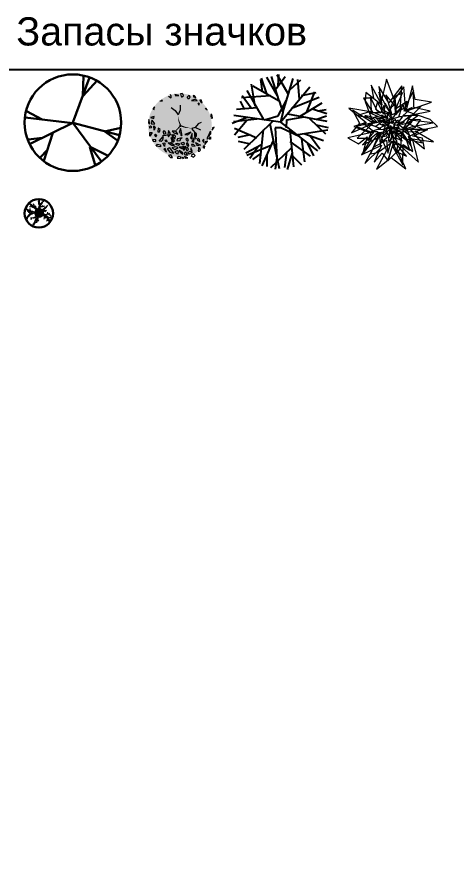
# Model space of a CAD drawing. Header units: metres. Extents: x -2072 to 1581266, y 0 to 323429.
# Drawn here: x 1381.5 to 1420.4, y 2020.1 to 2094.6 of the extents above; entities that cross this region are included whole.
import ezdxf

# ---------------------------------------------------------------- set-up
doc = ezdxf.new("R2010")
doc.units = ezdxf.units.M
doc.layers.add('АЖФ Лиственные деревья', color=7, linetype='Continuous')
doc.layers.add('АЖФ Хвойные деревья', color=7, linetype='Continuous')
for name, color, linetype, lineweight in [('АЖФ Лиственные кустарники', 7, 'Continuous', 9), ('АЖФ Хвойные кустарники', 7, 'Continuous', 9), ('ДЕНДРОПАРК', 250, 'Continuous', 30), ('Ком', 7, 'Continuous', 50)]:
    doc.layers.add(name, color=color, linetype=linetype, lineweight=lineweight)
doc.styles.add('ATTR', font='romans.shx', dxfattribs={"width": 0.8, "height": 0.470416})
doc.styles.get("Standard").update_dxf_attribs({"font": 'arial.ttf'})

# ---------------------------------------------------------------- blocks, each defined once
blk = doc.blocks.new('длист')
at = {"layer": 'Ком', "true_color": 0x0d0d0d}
h = blk.add_hatch(color=28, dxfattribs=at)
edge = h.paths.add_edge_path()
edge.add_arc((0.06, 0), 0.559, 0, 360)
at = {"layer": 'ДЕНДРОПАРК', "color": 7, "linetype": 'Continuous', "lineweight": 20}
for p, q in [((-1.59, 1.69), (-1.46, 1.68)), ((-1.54, 1.54), (-1.59, 1.69)), ((-1.54, 1.54), (-1.43, 1.4)), ((-1.48, 1.47), (-1.54, 1.54)), ((-1.46, 1.68), (-1.29, 1.53)), ((-1.29, 1.53), (-0.81, 1.04)), ((-1.01, 1.74), (-0.95, 1.6)), ((-0.95, 1.6), (-0.9, 1.42)), ((0.01, 1.87), (0, 2.11)), ((0.04, 1.68), (0.01, 1.87)), ((0.04, 1.68), (0.14, 1.49)), ((0.14, 1.49), (0.04, 1.68)), ((0.09, 2.15), (0.08, 1.95)), ((0.08, 1.95), (0.1, 1.82)), ((0.16, 1.69), (0.1, 1.82)), ((0.1, 1.82), (0.16, 1.69)), ((0.27, 1.55), (0.16, 1.69)), ((0.16, 1.69), (0.27, 1.55)), ((0.27, 1.55), (0.38, 1.69)), ((0.43, 1.59), (0.32, 1.41)), ((0.61, 1.92), (0.38, 1.69)), ((0.6, 1.82), (0.43, 1.59)), ((0.6, 1.82), (0.69, 1.94)), ((0.69, 1.94), (0.6, 1.82)), ((0.61, 1.92), (0.7, 2.04)), ((0.69, 1.94), (0.83, 2.05)), ((-2.11, 0.67), (-2.29, 0.84)), ((-2.2, 0.75), (-2.11, 0.67)), ((-1.99, 0.58), (-2.11, 0.67)), ((-1.88, 0.39), (-2.09, 0.36)), ((-2.08, 0.46), (-1.88, 0.39)), ((-1.88, 0.39), (-2.08, 0.46)), ((-1.82, 0.49), (-1.99, 0.58)), ((-1.93, 0.17), (-1.74, 0.28)), ((-1.74, 0.28), (-1.93, 0.17)), ((-1.82, 0.49), (-1.71, 0.46)), ((-1.61, 0.11), (-1.75, 0)), ((-1.74, 0.28), (-1.57, 0.28)), ((-1.66, 0.28), (-1.74, 0.28)), ((-1.71, 0.46), (-1.53, 0.39)), ((-1.42, 0.22), (-1.61, 0.11)), ((-1.57, 0.28), (-1.37, 0.21)), ((-1.53, 0.39), (-1.42, 0.37)), ((-1.37, 0.21), (-1.47, 0.25)), ((-1.21, 1.19), (-1.43, 1.41)), ((-1.42, 0.37), (-1.26, 0.35)), ((-1.37, 0.21), (-1.17, 0.19)), ((-1.27, 0.2), (-1.37, 0.21)), ((-1.17, 0.19), (-1.27, 0.2)), ((-1.06, 0.28), (-1.26, 0.35)), ((-1.26, 0.35), (-1.06, 0.28)), ((-1.17, 0.19), (-1.24, 0)), ((-1.24, 0), (-1.17, 0.19)), ((-1.22, -0.11), (-0.83, 0.05)), ((-1.11, 1.1), (-1.21, 1.19)), ((-1.11, 1.1), (-0.96, 1)), ((-0.96, 1), (-1.11, 1.1)), ((-0.85, 0.18), (-1.06, 0.28)), ((-1.06, 0.28), (-0.85, 0.18)), ((-0.7, 0.81), (-0.96, 1)), ((-0.9, 1.42), (-0.86, 1.27)), ((-0.54, 0.94), (-0.86, 1.27)), ((-0.67, 0.24), (-0.85, 0.18)), ((-0.85, 0.18), (-0.67, 0.24)), ((-0.73, 0.07), (-0.83, 0.05)), ((-0.81, 1.04), (-0.54, 0.94)), ((-0.5, 0.05), (-0.73, 0.07)), ((-0.56, 0.67), (-0.7, 0.81)), ((-0.45, 0.37), (-0.67, 0.24)), ((-0.67, 0.24), (-0.56, 0.3)), ((-0.63, 1.35), (-0.52, 0.93)), ((-0.46, 0.55), (-0.56, 0.67)), ((-0.52, 0.93), (-0.36, 0.81)), ((-0.46, 0.55), (-0.45, 0.37)), ((-0.45, 0.37), (-0.46, 0.52)), ((-0.19, 0.67), (-0.36, 0.81)), ((-0.36, 0.81), (-0.19, 0.67)), ((-0.11, 0.54), (-0.19, 0.67)), ((-0.19, 0.67), (-0.1, 0.52)), ((0.03, 1.17), (-0.04, 0.93)), ((-0.04, 0.93), (-0.02, 0.67)), ((-0.03, 0.55), (-0.02, 0.67)), ((0.1, 1.32), (0.03, 1.17)), ((0.14, 1.49), (0.1, 1.32)), ((0.19, 0.91), (0.23, 1.1)), ((0.19, 0.91), (0.29, 0.52)), ((0.22, 1.05), (0.28, 1.1)), ((0.23, 1.1), (0.28, 1.33)), ((0.28, 1.33), (0.24, 1.15)), ((0.28, 1.33), (0.37, 1.49)), ((0.32, 1.41), (0.28, 1.33)), ((0.28, 1.1), (0.46, 1.16)), ((0.76, -0.06), (0.44, 0.28)), ((0.46, 1.16), (0.66, 1.18)), ((0.6, 0.59), (0.81, 0.69)), ((0.66, 1.18), (0.78, 1.37)), ((0.69, 1.22), (0.9, 1.24)), ((0.83, 0.36), (0.69, 0.3)), ((0.96, 0.6), (0.72, 0.5)), ((0.87, 0.48), (0.72, 0.5)), ((0.72, 0.5), (0.88, 0.48)), ((0.89, 0.73), (0.73, 0.65)), ((0.83, 0.36), (1.17, 0.28)), ((1, 0.32), (0.83, 0.36)), ((0.88, 0.48), (1.08, 0.43)), ((1.04, 0.89), (0.89, 0.73)), ((0.9, 1.24), (1.08, 1.29)), ((1.18, 0.78), (0.96, 0.6)), ((1.17, 0.28), (1, 0.32)), ((1.01, 0.65), (1.18, 0.78)), ((1.15, 0.98), (1.04, 0.89)), ((1.08, 0.43), (1.28, 0.45)), ((1.15, 0.98), (1.31, 1.08)), ((1.41, 0.46), (1.17, 0.28)), ((1.24, 0.87), (1.18, 0.78)), ((1.37, 1.06), (1.24, 0.87)), ((1.28, 0.45), (1.41, 0.46)), ((1.31, 1.08), (1.42, 1.18)), ((1.37, 1.06), (1.53, 1.25)), ((1.59, 1.39), (1.42, 1.18)), ((-2.14, -1.09), (-2.09, -0.92)), ((-2.13, -0.74), (-2.02, -0.59)), ((-2.13, -1.1), (-2.13, -0.74)), ((-2.09, -0.92), (-2.12, -1.01)), ((-2.09, -0.92), (-2, -0.75)), ((-2, -0.75), (-2.09, -0.92)), ((-2.02, -0.59), (-1.9, -0.42)), ((-1.93, -0.63), (-2, -0.75)), ((-1.83, -0.51), (-1.93, -0.63)), ((-1.9, -0.42), (-1.6, -0.15)), ((-1.59, -0.27), (-1.83, -0.51)), ((-1.43, -0.06), (-1.61, -0.16)), ((-1.61, -0.16), (-1.43, -0.06)), ((-1.59, -0.27), (-1.39, -0.16)), ((-1.24, 0), (-1.43, -0.06)), ((-1.43, -0.06), (-1.24, 0)), ((-1.39, -0.16), (-1.22, -0.11)), ((-0.5, -0.63), (-1, -0.98)), ((-0.88, -1.8), (-0.71, -1.39)), ((-0.71, -1.39), (-0.58, -1.09)), ((-0.32, -0.97), (-0.65, -1.57)), ((-0.58, -1.09), (-0.48, -0.88)), ((-0.5, -0.63), (-0.46, -0.47)), ((-0.48, -0.88), (-0.36, -0.65)), ((-0.46, -0.47), (-0.42, -0.36)), ((-0.36, -1.78), (-0.32, -1.22)), ((-0.32, -1.22), (-0.32, -0.97)), ((-0.25, -0.7), (-0.23, -0.8)), ((-0.21, -0.59), (-0.23, -0.71)), ((-0.23, -0.8), (-0.21, -0.97)), ((-0.23, -1.14), (-0.21, -0.96)), ((-0.21, -0.97), (-0.23, -1.14)), ((-0.2, -1.29), (-0.23, -1.14)), ((-0.23, -1.14), (-0.05, -1.32)), ((-0.19, -1.52), (-0.2, -1.29)), ((-0.2, -1.29), (-0.19, -1.41)), ((0.7, -0.25), (0.54, -0.31)), ((0.7, -0.25), (0.85, -0.4)), ((0.91, -0.3), (0.7, -0.25)), ((0.85, -0.17), (0.76, -0.06)), ((0.85, -0.4), (0.81, -0.57)), ((1.02, -0.26), (0.85, -0.17)), ((0.85, -0.17), (1.02, -0.26)), ((0.85, -0.4), (0.98, -0.66)), ((0.96, -0.86), (0.88, -1.1)), ((0.91, -0.3), (1.03, -0.39)), ((1.03, -0.39), (0.91, -0.3)), ((1.02, -0.71), (0.96, -0.86)), ((0.98, -0.66), (1.11, -0.82)), ((1.02, -0.26), (1.23, -0.41)), ((1.03, -0.39), (1.2, -0.48)), ((1.11, -0.43), (1.03, -0.39)), ((1.2, -0.48), (1.11, -0.43)), ((1.11, -0.82), (1.23, -0.86)), ((1.2, -0.48), (1.31, -0.57)), ((1.31, -0.57), (1.2, -0.48)), ((1.23, -0.41), (1.36, -0.51)), ((1.31, -0.57), (1.45, -0.68)), ((1.45, -0.68), (1.31, -0.57)), ((1.34, -0.59), (1.47, -0.99)), ((1.46, -1.36), (1.34, -1.5)), ((1.36, -0.51), (1.51, -0.61)), ((1.8, -1.17), (1.45, -0.68)), ((1.48, -1.16), (1.46, -1.36)), ((1.47, -0.99), (1.48, -1.16)), ((1.48, -1.16), (1.61, -1.33)), ((1.51, -0.61), (1.69, -0.81)), ((1.61, -1.33), (1.78, -1.42)), ((1.69, -0.81), (2.13, -0.82)), ((1.96, -1.37), (1.69, -0.89)), ((1.91, -1.36), (1.8, -1.17)), ((1.91, -1.36), (1.92, -1.54)), ((1.92, -1.54), (1.91, -1.36)), ((1.92, -1.54), (1.96, -1.37)), ((1.96, -1.37), (1.92, -1.54)), ((-1.2, -2.2), (-0.83, -1.95)), ((-1.08, -2.06), (-1.19, -2.2)), ((-0.96, -1.92), (-1.1, -2.08)), ((-0.88, -1.8), (-0.96, -1.92)), ((-0.78, -1.81), (-0.83, -1.95)), ((-0.74, -1.74), (-0.78, -1.81)), ((-0.65, -1.57), (-0.74, -1.74))]:
    blk.add_line(p, q, dxfattribs=at)
at = {"layer": 'ДЕНДРОПАРК', "color": 7, "linetype": 'Continuous', "lineweight": 18}
for p, q in [((0, 2.11), (0.09, 2.23)), ((0.09, 2.23), (0.09, 2.15)), ((0.94, 2.14), (0.7, 2.04)), ((0.83, 2.05), (0.94, 2.14)), ((-0.56, 0.3), (-0.45, 0.37)), ((-0.23, 0.16), (-0.38, 0.17)), ((0.02, 0.22), (-0.01, 0.25)), ((-0.01, 0.25), (0, 0.24)), ((-0.01, 0.22), (0.02, 0.25)), ((0.26, -0.07), (0.41, 0.03)), ((0.55, -0.08), (0.41, 0.03)), ((0.42, 0.43), (0.49, 0.5)), ((0.44, 0.28), (0.6, 0.11)), ((0.49, 0.5), (0.6, 0.59)), ((0.73, 0.65), (0.6, 0.59)), ((0.69, 0.3), (0.6, 0.16)), ((1.53, 1.25), (1.59, 1.39)), ((-0.42, -0.36), (-0.41, -0.3)), ((-0.22, -0.42), (0, -0.19)), ((-0.17, -0.51), (-0.21, -0.59)), ((-0.09, -0.28), (-0.17, -0.37)), ((0.13, -0.07), (0, -0.19)), ((0.26, -0.06), (0.13, -0.07))]:
    blk.add_line(p, q, dxfattribs=at)
at = {"layer": 'ДЕНДРОПАРК', "color": 230, "linetype": 'Continuous', "lineweight": 18}
for q in [(-0.01, 0.22), (0.02, 0.22)]:
    blk.add_line((0, 0.24), q, dxfattribs=at)
at = {"layer": 'ДЕНДРОПАРК', "color": 12, "linetype": 'Continuous', "lineweight": 18}
for p, q in [((0, -0.19), (0.13, -0.07)), ((0.13, -0.07), (0.26, -0.06))]:
    blk.add_line(p, q, dxfattribs=at)
at = {"layer": 'ДЕНДРОПАРК', "color": 7, "linetype": 'Continuous', "lineweight": 20}
for points in [[(-1.98, 0.57), (-2.02, 0.74)], [(-1.13, 1.09), (-1.5, 1.13), (-1.65, 1.11)], [(-1.5, 0.4), (-1.55, 0.59), (-1.54, 0.81)], [(1.47, -0.22), (1.57, -0.09), (1.62, 0.11)], [(-0.76, -0.8), (-0.95, -0.87), (-1.49, -0.92)], [(-1.27, -0.89), (-1.38, -1.05), (-1.47, -1.23)], [(1.08, -0.27), (1.35, -0.26), (1.63, -0.19), (1.97, -0.03)], [(1.64, -0.18), (1.98, -0.33), (2.12, -0.51), (2.13, -0.68)]]:
    blk.add_lwpolyline(points, dxfattribs=at)
at = {"layer": 'ДЕНДРОПАРК', "color": 126, "linetype": 'Continuous', "lineweight": 30}
blk.add_circle((0, -0.06), 2.56, dxfattribs=at)
at = {"layer": 'ДЕНДРОПАРК', "color": 7, "linetype": 'Continuous', "lineweight": 18}
blk.add_circle((0, 0.24), 0.188, dxfattribs=at)
at = {"layer": 'ДЕНДРОПАРК', "color": 250, "linetype": 'Continuous', "lineweight": 18}
for centre, radius in [((-0.01, 0.24), 0.102), ((0, 0.24), 0.0633)]:
    blk.add_circle(centre, radius, dxfattribs=at)
at = {"layer": 'Ком', "color": 28, "true_color": 0x0d0d0d}
blk.add_circle((0.06, 0), 0.559, dxfattribs=at)
blk = doc.blocks.new('Гинкго')
at = {"layer": 'АЖФ Лиственные деревья', "color": 76, "lineweight": 30, "true_color": 0x408000}
for p, q in [((0.1, 0.1), (21.2, 56.9)), ((12.7, 33.7), (13.5, 58.9)), ((13.1, 33.7), (30.5, 53)), ((-38.6, 4), (-58.3, 14.4)), ((0, -0.5), (-59.9, 6.4)), ((0, 0), (-53.7, -26.7)), ((0, 0), (35.5, -48.5)), ((0, 0), (58.7, -15.8)), ((39.8, -10.9), (60.6, -6.4)), ((-38.2, -18.8), (-56.4, -21.3)), ((-25.1, -12.9), (-36.7, -48)), ((40.2, -10.9), (56.4, -22.3)), ((21.6, -30.7), (28.2, -53)), ((22, -30.2), (43.6, -41.1)), ((-32.4, -34.7), (-41.3, -43.6))]:
    blk.add_line(p, q, dxfattribs=at)
blk.add_circle((0.1, 0.1), 60.8, dxfattribs=at)
at = {"layer": 'АЖФ Лиственные деревья', "color": 76, "lineweight": 30, "true_color": 0x408000, "style": 'ATTR', "width": 0.8, "flags": 9}
blk.add_attdef('ESTCODE', (0, 0), '', height=0.000243, dxfattribs=at)
blk = doc.blocks.new('Микробиота')
at = {"layer": 'АЖФ Хвойные кустарники', "color": 37, "lineweight": 9, "true_color": 0x675a32}
for points, invisible_edges in [([(47, 335, -994), (-48, 582, -1067), (-118, 288, -872), (11, 5, -712)], 12), ([(-118, 288, -872), (-236, 511, -1024), (-208, 350, -1054), (-330, 351, -1074)], 8), ([(-212, 45, -675), (-104, 264, -713), (-298, 421, -852), (-309, 311, -814)], 1), ([(20, 23, -533), (140, 502, -814), (-18, 292, -660), (-212, 45, -675)], 13), ([(-18, 292, -660), (-139, 494, -814), (-104, 264, -713), (-212, 45, -675)], 12), ([(11, 5, -712), (190, 191, -870), (164, 488, -1073), (47, 335, -994)], 9), ([(20, 23, -533), (179, 232, -700), (122, 201, -727), (140, 502, -814)], 9), ([(68, 220, -468), (148, 416, -584), (47, 366, -573), (54, 262, -568)], 8), ([(179, 232, -700), (488, 190, -888), (288, 236, -730), (285, 439, -888)], 1), ([(-204, 102, -523), (-244, 364, -668), (-234, 190, -549), (-398, 139, -619)], 1), ([(-330, 351, -1074), (-218, 180, -821), (-132, -71, -726), (-118, 288, -872)], 14), ([(19, 145, -391), (-155, 188, -520), (-244, 364, -668), (-204, 102, -523)], 12), ([(74, 177, -321), (59, 356, -489), (-14, 204, -382), (-63, 88, -263)], 12), ([(19, 145, -391), (68, 220, -468), (54, 262, -568), (-55, 393, -619)], 3), ([(168, 193, -540), (206, 310, -619), (68, 220, -468), (19, 145, -391)], 12), ([(-218, 180, -821), (-507, 229, -1071), (-295, 52, -921), (-132, -71, -726)], 12), ([(-82, 157, -325), (-159, 308, -446), (-182, 221, -428), (-115, 171, -405)], 8), ([(-14, 204, -382), (-65, 288, -533), (-82, 157, -325), (-63, 88, -263)], 12), ([(158, 270, -446), (74, 177, -321), (-63, 88, -263), (153, 134, -352)], 14), ([(-54, 111, -221), (65, 145, -240), (59, 272, -291), (14, 239, -324)], 1), ([(105, 122, -213), (141, 237, -337), (65, 145, -240), (-54, 111, -221)], 12), ([(214, 89, -464), (372, 248, -596), (168, 193, -540), (19, 145, -391)], 12), ([(153, 134, -352), (267, 238, -474), (176, 197, -434), (158, 270, -446)], 8), ([(154, -34, -545), (260, 147, -696), (488, 190, -888), (179, 232, -700)], 12), ([(-63, 88, -263), (-82, 157, -325), (-115, 171, -405), (-251, 173, -446)], 3), ([(17, 16, -148), (-54, 111, -221), (-191, 122, -276), (-130, 57, -255)], 9), ([(-38, 100, -131), (-106, 143, -164), (-70, 59, -108), (13, 14, -60)], 12), ([(17, 16, -148), (239, 134, -347), (105, 122, -213), (-54, 111, -221)], 13), ([(-15, 64, -22), (-36, 113, -69), (-45, 86, -60), (-25, 69, -58)], 8), ([(13, 14, -60), (23, 92, -108), (-38, 159, -180), (-38, 100, -131)], 9), ([(8, 77, -40), (-7, 105, -60), (-15, 64, -22), (-11, 41, -2)], 12), ([(35, 66, -21), (34, 124, -84), (8, 77, -40), (-11, 41, -2)], 12), ([(205, 44, -397), (338, 137, -432), (153, 134, -352), (4, 15, -255)], 12), ([(11, 5, -712), (344, -431, -1056), (270, -148, -854), (190, 191, -870)], 13), ([(17, 16, -148), (150, 27, -234), (119, 38, -247), (239, 134, -347)], 9), ([(370, 84, -596), (214, 89, -464), (19, 145, -391), (238, -21, -502)], 14), ([(23, 92, -108), (95, 54, -121), (150, 117, -172), (113, 122, -167)], 1), ([(190, 191, -870), (306, -54, -913), (577, 5, -1075), (489, 91, -1001)], 1), ([(270, -148, -854), (530, -183, -1078), (306, -54, -913), (190, 191, -870)], 12), ([(-295, 52, -921), (-448, 5, -1075), (-248, -75, -826), (-132, -71, -726)], 12), ([(4, 22, -380), (-204, 102, -523), (-165, 63, -546), (-415, 5, -619)], 9), ([(4, 22, -380), (-415, 5, -619), (-206, -73, -489), (42, -172, -501)], 13), ([(20, 23, -533), (-212, 45, -675), (-406, -140, -853), (-232, -137, -742)], 9), ([(-232, -137, -742), (-354, -342, -835), (-107, -226, -676), (20, 23, -533)], 12), ([(-63, 88, -263), (-179, 6, -366), (-332, 43, -485), (-153, -69, -368)], 12), ([(-153, -69, -368), (-332, 43, -485), (-222, -41, -389), (-277, -168, -446)], 1), ([(-130, 57, -255), (-249, 33, -369), (-121, -21, -221), (17, 16, -148)], 12), ([(4, 15, -255), (-204, -247, -512), (-48, -162, -341), (142, -63, -351)], 13), ([(4, 15, -255), (-153, -69, -368), (-109, -66, -387), (-204, -247, -512)], 9), ([(-74, 14, -93), (-153, -27, -180), (-69, -31, -123), (-7, -31, -64)], 12), ([(-70, 59, -108), (-139, 91, -155), (-103, 57, -149), (-132, 35, -177)], 8), ([(-132, 35, -177), (-74, 14, -93), (-7, -31, -64), (-70, 59, -108)], 14), ([(-11, 41, -2), (-50, 18, -35), (-97, 33, -60), (-43, -7, -36)], 12), ([(-43, -7, -36), (-97, 33, -60), (-64, 4, -42), (-84, -35, -76)], 1), ([(-11, 41, -2), (-15, 64, -22), (-25, 69, -58), (-69, 73, -64)], 3), ([(9, 16, 1), (-63, -62, -62), (-11, -39, -27), (51, -11, -30)], 13), ([(9, 16, 1), (-43, -7, -36), (-29, -7, -41), (-63, -62, -62)], 9), ([(-16, 22, 13), (-43, 14, -17), (-17, 7, 3), (2, 15, 41)], 12), ([(-12, 35, 8), (-31, 50, -15), (-22, 37, 9), (-33, 32, -11)], 8), ([(-33, 32, -11), (-16, 22, 13), (2, 15, 41), (-12, 35, 8)], 14), ([(-17, 7, 3), (-29, -4, -15), (-8, -2, 12), (2, 15, 41)], 12), ([(1, 46, 9), (-18, 64, 3), (-12, 35, 8), (7, 16, 49)], 12), ([(64, 94, -87), (35, 66, -21), (-11, 41, -2), (59, 51, -30)], 14), ([(2, 15, 41), (-8, -2, 12), (-9, -8, 3), (-5, -29, -8)], 3), ([(7, 16, 49), (20, 40, 18), (5, 65, -7), (1, 46, 9)], 9), ([(2, 15, 41), (19, -13, 16), (18, -38, -4), (30, -6, 16)], 12), ([(4, 15, -255), (142, -63, -351), (314, -3, -493), (205, 44, -397)], 9), ([(4, 22, -380), (42, -172, -501), (239, -286, -619), (195, -145, -558)], 9), ([(195, -145, -558), (391, -195, -690), (238, -21, -502), (4, 22, -380)], 12), ([(7, 16, 49), (59, -8, -12), (41, 13, 8), (20, 40, 18)], 13), ([(7, 16, 49), (30, -6, 16), (28, 1, 13), (59, -8, -12)], 9), ([(74, 21, -45), (118, 48, -78), (59, 51, -30), (9, 16, 1)], 12), ([(9, 16, 1), (51, -11, -30), (107, 4, -87), (74, 21, -45)], 9), ([(11, 5, -712), (82, -278, -898), (95, -207, -928), (344, -431, -1056)], 9), ([(13, 14, -60), (173, -30, -155), (104, 24, -117), (23, 92, -108)], 13), ([(13, 14, -60), (82, -41, -116), (72, -22, -126), (173, -30, -155)], 9), ([(20, 40, 18), (40, 23, 3), (62, 40, -15), (50, 44, -13)], 1), ([(41, 13, 8), (65, 21, -7), (40, 23, 3), (20, 40, 18)], 12), ([(104, 24, -117), (173, 63, -155), (95, 54, -121), (23, 92, -108)], 12), ([(41, -54, -154), (146, -33, -232), (240, -105, -347), (150, 27, -234)], 12), ([(59, 51, -30), (98, 81, -74), (68, 70, -57), (64, 94, -87)], 8), ([(150, 27, -234), (240, -105, -347), (189, -13, -257), (265, 57, -339)], 1), ([(238, -21, -502), (429, -45, -665), (316, 8, -605), (370, 84, -596)], 8), ([(-248, -75, -826), (-519, -136, -995), (-389, -207, -953), (-283, -121, -958)], 8), ([(-132, -71, -726), (-248, -75, -826), (-283, -121, -958), (-342, -337, -1024)], 3), ([(-206, -73, -489), (-342, -220, -619), (-162, -137, -534), (42, -172, -501)], 12), ([(-121, -21, -221), (-231, -58, -320), (-156, -57, -283), (-166, -113, -291)], 8), ([(-132, -71, -726), (-48, -289, -894), (-169, -517, -1069), (82, -278, -898)], 12), ([(-166, -113, -291), (-80, -75, -198), (41, -54, -154), (-121, -21, -221)], 14), ([(-80, -75, -198), (-124, -202, -314), (-28, -119, -272), (41, -54, -154)], 12), ([(-32, -411, -843), (25, -236, -631), (154, -34, -545), (-107, -226, -676)], 14), ([(-69, -31, -123), (-97, -70, -184), (-35, -53, -95), (-7, -31, -64)], 12), ([(-35, -53, -95), (-89, -117, -146), (-44, -110, -193), (-35, -70, -135)], 8), ([(-48, -162, -341), (-30, -321, -446), (14, -168, -377), (142, -63, -351)], 12), ([(-7, -31, -64), (-35, -53, -95), (-35, -70, -135), (-9, -133, -155)], 3), ([(-8, -2, 12), (-29, -19, -15), (-14, -20, 3), (-9, -8, 3)], 8), ([(-28, -119, -272), (-18, -192, -348), (33, -107, -201), (41, -54, -154)], 12), ([(-11, -39, -27), (-9, -90, -79), (8, -42, -39), (51, -11, -30)], 12), ([(-7, -31, -64), (53, -68, -115), (66, -145, -155), (82, -41, -116)], 12), ([(51, -11, -30), (8, -42, -39), (28, -92, -60), (42, -72, -70)], 1), ([(142, -63, -351), (14, -168, -377), (89, -320, -446), (127, -255, -439)], 1), ([(30, -6, 16), (18, -38, -4), (28, -18, 12), (49, -22, -9)], 1), ([(25, -236, -631), (153, -467, -904), (158, -218, -749), (154, -34, -545)], 12), ([(41, -54, -154), (33, -107, -201), (52, -127, -261), (145, -170, -306)], 3), ([(82, -41, -116), (66, -145, -155), (83, -78, -140), (151, -79, -172)], 1), ([(154, -34, -545), (221, -114, -635), (274, -113, -754), (458, -33, -740)], 3), ([(158, -218, -749), (277, -300, -808), (221, -114, -635), (154, -34, -545)], 12), ([(42, -172, -501), (-162, -137, -534), (-244, -332, -668), (-152, -315, -619)], 1), ([(33, -107, -201), (41, -235, -291), (83, -181, -310), (52, -127, -261)], 8), ([(221, -114, -635), (417, -270, -910), (394, -139, -841), (274, -113, -754)], 8), ([(-107, -226, -676), (-198, -434, -814), (-100, -324, -797), (-32, -411, -843)], 8), ([(82, -278, -898), (-169, -517, -1069), (10, -376, -932), (188, -513, -1063)], 1)]:
    blk.add_3dface(points, dxfattribs=dict(at, invisible_edges=invisible_edges))
for points in [[(19, 145, -391), (-48, 246, -557), (-139, 423, -619), (-103, 217, -550)], [(190, 191, -870), (506, 300, -959), (306, 335, -951), (270, 500, -1069)], [(-212, 45, -675), (-465, 206, -859), (-378, 46, -730), (-474, -72, -814)], [(-54, 111, -221), (-79, 262, -291), (-111, 174, -270), (-188, 171, -316)], [(-63, 88, -263), (-159, 100, -396), (-313, 138, -502), (-170, 52, -390)], [(23, 92, -108), (79, 176, -179), (24, 148, -133), (-14, 181, -155)], [(-11, 41, -2), (-41, 47, -44), (-89, 63, -90), (-45, 32, -43)], [(2, 15, 41), (4, -12, 11), (1, -38, 2), (12, -12, 12)], [(20, 40, 18), (43, 63, -17), (24, 57, 10), (14, 70, 6)], [(154, -34, -545), (289, 8, -741), (520, 51, -835), (275, 79, -732)], [(-132, -71, -726), (-189, -219, -943), (-311, -449, -1024), (-117, -256, -934)], [(-7, -31, -64), (6, -77, -130), (19, -155, -189), (30, -72, -127)], [(41, -54, -154), (103, -92, -254), (198, -164, -291), (125, -62, -250)], [(51, -11, -30), (83, -68, -60), (82, -29, -57), (113, -16, -67)], [(142, -63, -351), (253, -234, -492), (244, -110, -401), (337, -64, -480)], [(42, -172, -501), (-29, -417, -619), (81, -307, -563), (200, -358, -619)]]:
    blk.add_3dface(points, dxfattribs=at)
blk = doc.blocks.new('сб9')
at = {"layer": 'АЖФ Хвойные деревья', "color": 98, "true_color": 0x004d00}
for p, q in [((-568, 956), (-623, 1333)), ((-435, 880), (-606, 1378)), ((-97, 820), (-440, 1412)), ((-47, 659), (-291, 1434)), ((-161, 1021), (145, 1434)), ((241, 884), (-108, 1479)), ((-78, 1133), (-55, 1490)), ((67, 300), (390, 1367)), ((530, 1333), (582, 715)), ((-929, 1187), (-815, 491)), ((-876, 1131), (-47, 659)), ((-3, -4), (914, 1108)), ((285, 1007), (634, 1322)), ((-324, 817), (-1234, 760)), ((-1208, 828), (-929, 446)), ((-1060, 985), (-544, 75)), ((661, 828), (1115, 929)), ((1062, 951), (800, 288)), ((-1278, 648), (-1147, 401)), ((-82, 187), (180, 682)), ((-47, 659), (67, 300)), ((346, 434), (1211, 783)), ((616, 180), (1307, 603)), ((-1391, 401), (-736, 457)), ((67, 300), (-3, -4)), ((1001, 412), (1455, 266)), ((1176, 345), (1429, 389)), ((-1051, 142), (-1522, -49)), ((-1487, 8), (-745, 97)), ((-3, -4), (-1470, 199)), ((-1068, 41), (-1452, -419)), ((-248, 19), (-1164, -869)), ((-511, 66), (-82, 187)), ((189, -183), (198, 64)), ((198, 64), (739, 154)), ((213, 258), (1455, 19)), ((905, 109), (1412, -374)), ((1106, 75), (1446, 187)), ((-1452, -195), (-754, -498)), ((-553, -251), (-667, -1307)), ((-230, -588), (-335, -60)), ((6, -183), (-169, -183)), ((-169, -183), (-117, -1127)), ((-3, -4), (1158, -914)), ((608, -475), (6, -183)), ((416, -1419), (303, -262)), ((477, -408), (1481, -251)), ((1115, -94), (1499, -172)), ((-963, -408), (-1348, -487)), ((765, -374), (1350, -588)), ((940, -453), (1237, -846)), ((-1339, -610), (-963, -689)), ((-606, -723), (-1094, -981)), ((-1068, -1048), (-300, -734)), ((-239, -588), (-597, -1385)), ((-38, -1475), (-230, -588)), ((940, -1082), (303, -621)), ((652, -532), (748, -1262)), ((844, -678), (1036, -1071)), ((-719, -801), (-972, -1149)), ((-614, -981), (-885, -1183)), ((-440, -1015), (-440, -1408)), ((-309, -1441), (346, -812)), ((189, -958), (119, -1441)), ((364, -970), (207, -1498)), ((-117, -1127), (-169, -1486)), ((381, -1082), (661, -1352))]:
    blk.add_line(p, q, dxfattribs=at)
blk = doc.blocks.new('д3')
at = {"layer": 'АЖФ Лиственные кустарники', "transparency": 33554592}
h = blk.add_hatch(color=253, dxfattribs=at)
h.set_gradient(color1=(192, 193, 134), color2=(219, 242, 207), tint=1, name='SPHERICAL')
edge = h.paths.add_edge_path()
edge.add_arc((-667.57, 425.94), 1.369, 0, 360)
at = {"layer": 'АЖФ Лиственные кустарники', "color": 85, "linetype": 'Continuous', "lineweight": 9}
for p, q in [((-668.083, 427.273, 162.941), (-668.127, 427.215, 162.941)), ((-668.127, 427.215, 162.941), (-668.051, 427.201, 162.941)), ((-667.974, 427.247, 162.941), (-668.083, 427.273, 162.941)), ((-668.051, 427.201, 162.941), (-668.045, 427.223, 162.941)), ((-668.051, 427.201, 162.941), (-668.051, 427.201, 162.941)), ((-668.038, 427.204, 162.941), (-667.974, 427.247, 162.941)), ((-667.609, 427.288, 162.941), (-667.693, 427.275, 162.941)), ((-667.693, 427.275, 162.941), (-667.684, 427.24, 162.941)), ((-667.658, 427.247, 162.941), (-667.609, 427.288, 162.941)), ((-667.328, 427.362, 162.941), (-667.358, 427.329, 162.941)), ((-667.358, 427.329, 162.941), (-667.289, 427.306, 162.941)), ((-667.192, 427.325, 162.941), (-667.328, 427.362, 162.941)), ((-667.289, 427.306, 162.941), (-667.237, 427.289, 162.941)), ((-667.237, 427.289, 162.941), (-667.237, 427.289, 162.941)), ((-667.219, 427.271, 162.941), (-667.18, 427.291, 162.941)), ((-667.18, 427.291, 162.941), (-667.192, 427.325, 162.941)), ((-666.798, 427.196, 162.941), (-666.819, 427.125, 162.941)), ((-666.734, 427.066, 162.941), (-666.798, 427.196, 162.941)), ((-668.53, 426.896, 162.941), (-668.438, 426.891, 162.941)), ((-668.489, 426.78, 162.941), (-668.53, 426.896, 162.941)), ((-668.438, 426.891, 162.941), (-668.386, 426.804, 162.941)), ((-668.394, 427.096, 162.941), (-668.434, 427.04, 162.941)), ((-668.434, 427.04, 162.941), (-668.377, 427.033, 162.941)), ((-668.308, 427.103, 162.941), (-668.394, 427.096, 162.941)), ((-668.377, 427.033, 162.941), (-668.363, 427.047, 162.941)), ((-668.363, 427.047, 162.941), (-668.308, 427.103, 162.941)), ((-668.273, 426.875, 162.941), (-668.148, 427.095, 162.941)), ((-668.243, 427.055, 162.941), (-668.273, 426.875, 162.941)), ((-668.148, 427.095, 162.941), (-668.243, 427.055, 162.941)), ((-667.973, 427.117, 162.941), (-668.026, 427.104, 162.941)), ((-668.026, 427.104, 162.941), (-668.017, 427.061, 162.941)), ((-668.002, 427.059, 162.941), (-667.957, 427.088, 162.941)), ((-667.957, 427.088, 162.941), (-667.973, 427.117, 162.941)), ((-666.819, 427.125, 162.941), (-666.734, 427.066, 162.941)), ((-666.819, 427.125, 162.941), (-666.75, 427.07, 162.941)), ((-666.75, 427.07, 162.941), (-666.75, 427.07, 162.941)), ((-666.569, 426.792, 162.941), (-666.72, 426.979, 162.941)), ((-666.72, 426.979, 162.941), (-666.619, 426.932, 162.941)), ((-666.619, 426.932, 162.941), (-666.569, 426.792, 162.941)), ((-666.455, 426.76, 162.941), (-666.51, 426.86, 162.941)), ((-666.51, 426.86, 162.941), (-666.422, 426.827, 162.941)), ((-666.422, 426.827, 162.941), (-666.455, 426.76, 162.941)), ((-668.722, 426.51, 162.941), (-668.844, 426.377, 162.941)), ((-668.776, 426.379, 162.941), (-668.722, 426.51, 162.941)), ((-668.73, 426.674, 162.941), (-668.75, 426.591, 162.941)), ((-668.75, 426.591, 162.941), (-668.64, 426.569, 162.941)), ((-668.669, 426.693, 162.941), (-668.73, 426.674, 162.941)), ((-668.612, 426.679, 162.941), (-668.669, 426.693, 162.941)), ((-668.64, 426.569, 162.941), (-668.64, 426.569, 162.941)), ((-668.605, 426.572, 162.941), (-668.612, 426.679, 162.941)), ((-668.386, 426.804, 162.941), (-668.489, 426.78, 162.941)), ((-666.558, 426.567, 162.941), (-666.534, 426.489, 162.941)), ((-666.42, 426.502, 162.941), (-666.558, 426.567, 162.941)), ((-666.549, 426.756, 162.941), (-666.556, 426.726, 162.941)), ((-666.556, 426.726, 162.941), (-666.526, 426.709, 162.941)), ((-666.496, 426.715, 162.941), (-666.549, 426.756, 162.941)), ((-666.534, 426.489, 162.941), (-666.42, 426.502, 162.941)), ((-666.526, 426.709, 162.941), (-666.526, 426.709, 162.941)), ((-666.513, 426.686, 162.941), (-666.496, 426.715, 162.941)), ((-666.404, 426.672, 162.941), (-666.424, 426.564, 162.941)), ((-666.424, 426.564, 162.941), (-666.329, 426.499, 162.941)), ((-666.329, 426.499, 162.941), (-666.404, 426.672, 162.941)), ((-666.261, 426.465, 162.941), (-666.307, 426.438, 162.941)), ((-666.209, 426.406, 162.941), (-666.261, 426.465, 162.941)), ((-668.854, 426.199, 162.941), (-668.932, 426.206, 162.941)), ((-668.902, 426.097, 162.941), (-668.794, 426.161, 162.941)), ((-668.794, 426.161, 162.941), (-668.854, 426.199, 162.941)), ((-668.844, 426.377, 162.941), (-668.776, 426.379, 162.941)), ((-667.092, 426.216, 162.941), (-667.121, 425.934, 162.941)), ((-667.049, 426.037, 162.941), (-667.092, 426.216, 162.941)), ((-667.008, 426.235, 162.941), (-666.877, 426.091, 162.941)), ((-666.809, 426.133, 162.941), (-667.008, 426.235, 162.941)), ((-666.915, 426.405, 162.941), (-666.997, 426.349, 162.941)), ((-666.997, 426.349, 162.941), (-666.844, 426.27, 162.941)), ((-666.823, 426.354, 162.941), (-666.915, 426.405, 162.941)), ((-666.877, 426.091, 162.941), (-666.809, 426.133, 162.941)), ((-666.844, 426.27, 162.941), (-666.823, 426.354, 162.941)), ((-666.798, 426.227, 162.941), (-666.705, 426.064, 162.941)), ((-666.643, 426.132, 162.941), (-666.798, 426.227, 162.941)), ((-666.705, 426.064, 162.941), (-666.643, 426.132, 162.941)), ((-666.628, 426.399, 162.941), (-666.704, 426.376, 162.941)), ((-666.704, 426.376, 162.941), (-666.655, 426.287, 162.941)), ((-666.655, 426.287, 162.941), (-666.543, 426.363, 162.941)), ((-666.543, 426.363, 162.941), (-666.628, 426.399, 162.941)), ((-666.59, 426.185, 162.941), (-666.39, 426.323, 162.941)), ((-666.486, 426.21, 162.941), (-666.59, 426.185, 162.941)), ((-666.436, 426.179, 162.941), (-666.486, 426.21, 162.941)), ((-666.39, 426.323, 162.941), (-666.436, 426.179, 162.941)), ((-666.285, 426.219, 162.941), (-666.346, 426.191, 162.941)), ((-666.346, 426.191, 162.941), (-666.289, 426.168, 162.941)), ((-666.307, 426.438, 162.941), (-666.262, 426.354, 162.941)), ((-666.289, 426.168, 162.941), (-666.233, 426.113, 162.941)), ((-666.201, 426.212, 162.941), (-666.285, 426.219, 162.941)), ((-666.262, 426.354, 162.941), (-666.209, 426.406, 162.941)), ((-666.233, 426.113, 162.941), (-666.233, 426.113, 162.941)), ((-666.223, 426.108, 162.941), (-666.191, 426.153, 162.941)), ((-666.191, 426.153, 162.941), (-666.201, 426.212, 162.941)), ((-668.92, 425.767, 162.941), (-668.839, 425.758, 162.941)), ((-668.839, 425.758, 162.941), (-668.891, 425.66, 162.941)), ((-667.535, 425.958, 162.941), (-667.57, 425.94, 162.941)), ((-667.57, 425.94, 162.941), (-667.534, 425.92, 162.941)), ((-667.534, 425.92, 162.941), (-667.514, 425.948, 162.941)), ((-667.324, 425.877, 162.941), (-667.43, 425.89, 162.941)), ((-667.43, 425.89, 162.941), (-667.307, 425.77, 162.941)), ((-667.222, 425.844, 162.941), (-667.324, 425.877, 162.941)), ((-667.307, 425.77, 162.941), (-667.222, 425.844, 162.941)), ((-667.186, 425.809, 162.941), (-667.191, 425.787, 162.941)), ((-667.191, 425.787, 162.941), (-667.183, 425.767, 162.941)), ((-667.144, 425.817, 162.941), (-667.186, 425.809, 162.941)), ((-667.168, 425.775, 162.941), (-667.13, 425.791, 162.941)), ((-667.13, 425.791, 162.941), (-667.144, 425.817, 162.941)), ((-667.121, 425.934, 162.941), (-667.049, 426.037, 162.941)), ((-667.052, 425.768, 162.941), (-667.104, 425.58, 162.941)), ((-667.043, 425.706, 162.941), (-667.052, 425.768, 162.941)), ((-666.921, 425.932, 162.941), (-666.922, 425.88, 162.941)), ((-666.922, 425.88, 162.941), (-666.888, 425.887, 162.941)), ((-666.904, 425.961, 162.941), (-666.921, 425.932, 162.941)), ((-666.841, 425.968, 162.941), (-666.904, 425.961, 162.941)), ((-666.892, 425.882, 162.941), (-666.843, 425.894, 162.941)), ((-666.888, 425.887, 162.941), (-666.888, 425.887, 162.941)), ((-666.843, 425.894, 162.941), (-666.803, 425.924, 162.941)), ((-666.803, 425.924, 162.941), (-666.841, 425.968, 162.941)), ((-666.76, 425.754, 162.941), (-666.835, 425.734, 162.941)), ((-666.785, 425.654, 162.941), (-666.76, 425.754, 162.941)), ((-666.747, 425.878, 162.941), (-666.758, 425.826, 162.941)), ((-666.758, 425.826, 162.941), (-666.701, 425.794, 162.941)), ((-666.691, 425.874, 162.941), (-666.747, 425.878, 162.941)), ((-666.705, 426.064, 162.941), (-666.714, 426.096, 162.941)), ((-666.701, 425.794, 162.941), (-666.593, 425.857, 162.941)), ((-666.593, 425.857, 162.941), (-666.691, 425.874, 162.941)), ((-666.56, 426.071, 162.941), (-666.602, 425.992, 162.941)), ((-666.602, 425.992, 162.941), (-666.549, 425.971, 162.941)), ((-666.584, 425.791, 162.941), (-666.559, 425.695, 162.941)), ((-666.482, 425.775, 162.941), (-666.584, 425.791, 162.941)), ((-666.474, 426.092, 162.941), (-666.56, 426.071, 162.941)), ((-666.549, 425.971, 162.941), (-666.474, 426.092, 162.941)), ((-666.425, 425.902, 162.941), (-666.491, 425.89, 162.941)), ((-666.491, 425.89, 162.941), (-666.454, 425.871, 162.941)), ((-666.446, 425.684, 162.941), (-666.482, 425.775, 162.941)), ((-666.454, 425.871, 162.941), (-666.416, 425.856, 162.941)), ((-666.348, 425.894, 162.941), (-666.425, 425.902, 162.941)), ((-666.416, 425.856, 162.941), (-666.411, 425.837, 162.941)), ((-666.411, 425.837, 162.941), (-666.408, 425.836, 162.941)), ((-666.376, 425.829, 162.941), (-666.348, 425.894, 162.941)), ((-666.284, 425.875, 162.941), (-666.373, 425.779, 162.941)), ((-666.373, 425.779, 162.941), (-666.369, 425.676, 162.941)), ((-666.301, 425.716, 162.941), (-666.284, 425.875, 162.941)), ((-666.116, 425.908, 162.941), (-666.206, 425.882, 162.941)), ((-666.206, 425.882, 162.941), (-666.177, 425.769, 162.941)), ((-666.181, 425.736, 162.941), (-666.084, 425.803, 162.941)), ((-666.177, 425.769, 162.941), (-666.177, 425.769, 162.941)), ((-666.084, 425.803, 162.941), (-666.116, 425.908, 162.941)), ((-667.44, 425.404, 162.941), (-667.601, 425.402, 162.941)), ((-667.601, 425.402, 162.941), (-667.462, 425.294, 162.941)), ((-667.431, 425.659, 162.941), (-667.5, 425.527, 162.941)), ((-667.5, 425.527, 162.941), (-667.407, 425.55, 162.941)), ((-667.363, 425.274, 162.941), (-667.44, 425.404, 162.941)), ((-667.267, 425.684, 162.941), (-667.431, 425.659, 162.941)), ((-667.407, 425.55, 162.941), (-667.267, 425.684, 162.941)), ((-667.246, 425.554, 162.941), (-667.342, 425.515, 162.941)), ((-667.342, 425.515, 162.941), (-667.301, 425.434, 162.941)), ((-667.301, 425.434, 162.941), (-667.148, 425.468, 162.941)), ((-667.081, 425.421, 162.941), (-667.288, 425.35, 162.941)), ((-667.148, 425.468, 162.941), (-667.246, 425.554, 162.941)), ((-667.104, 425.58, 162.941), (-667.047, 425.514, 162.941)), ((-667.067, 425.348, 162.941), (-667.081, 425.421, 162.941)), ((-667.047, 425.514, 162.941), (-667.035, 425.517, 162.941)), ((-666.982, 425.647, 162.941), (-667.043, 425.706, 162.941)), ((-667.035, 425.517, 162.941), (-666.982, 425.647, 162.941)), ((-666.928, 425.483, 162.941), (-666.951, 425.399, 162.941)), ((-666.951, 425.399, 162.941), (-666.932, 425.406, 162.941)), ((-666.932, 425.406, 162.941), (-666.845, 425.468, 162.941)), ((-666.851, 425.545, 162.941), (-666.928, 425.483, 162.941)), ((-666.835, 425.734, 162.941), (-666.878, 425.611, 162.941)), ((-666.878, 425.611, 162.941), (-666.785, 425.654, 162.941)), ((-666.845, 425.468, 162.941), (-666.851, 425.545, 162.941)), ((-666.763, 425.427, 162.941), (-666.842, 425.322, 162.941)), ((-666.746, 425.26, 162.941), (-666.763, 425.427, 162.941)), ((-666.721, 425.516, 162.941), (-666.752, 425.469, 162.941)), ((-666.752, 425.469, 162.941), (-666.717, 425.496, 162.941)), ((-666.684, 425.582, 162.941), (-666.721, 425.516, 162.941)), ((-666.717, 425.496, 162.941), (-666.673, 425.516, 162.941)), ((-666.692, 425.662, 162.941), (-666.703, 425.614, 162.941)), ((-666.703, 425.614, 162.941), (-666.684, 425.582, 162.941)), ((-666.666, 425.673, 162.941), (-666.692, 425.662, 162.941)), ((-666.675, 425.631, 162.941), (-666.666, 425.673, 162.941)), ((-666.623, 425.555, 162.941), (-666.675, 425.631, 162.941)), ((-666.673, 425.516, 162.941), (-666.623, 425.555, 162.941)), ((-666.656, 425.724, 162.941), (-666.532, 425.582, 162.941)), ((-666.629, 425.617, 162.941), (-666.656, 425.724, 162.941)), ((-666.532, 425.582, 162.941), (-666.629, 425.617, 162.941)), ((-666.457, 425.496, 162.941), (-666.629, 425.395, 162.941)), ((-666.629, 425.395, 162.941), (-666.54, 425.41, 162.941)), ((-666.559, 425.695, 162.941), (-666.465, 425.683, 162.941)), ((-666.54, 425.41, 162.941), (-666.416, 425.462, 162.941)), ((-666.532, 425.582, 162.941), (-666.532, 425.582, 162.941)), ((-666.532, 425.582, 162.941), (-666.532, 425.582, 162.941)), ((-666.465, 425.683, 162.941), (-666.465, 425.683, 162.941)), ((-666.416, 425.462, 162.941), (-666.457, 425.496, 162.941)), ((-666.432, 425.62, 162.941), (-666.44, 425.575, 162.941)), ((-666.44, 425.575, 162.941), (-666.4, 425.53, 162.941)), ((-666.432, 425.62, 162.941), (-666.426, 425.624, 162.941)), ((-666.286, 425.62, 162.941), (-666.432, 425.62, 162.941)), ((-666.4, 425.53, 162.941), (-666.4, 425.53, 162.941)), ((-666.383, 425.517, 162.941), (-666.328, 425.551, 162.941)), ((-666.369, 425.676, 162.941), (-666.301, 425.716, 162.941)), ((-666.328, 425.551, 162.941), (-666.311, 425.603, 162.941)), ((-666.311, 425.603, 162.941), (-666.286, 425.62, 162.941)), ((-666.294, 425.405, 162.941), (-666.243, 425.419, 162.941)), ((-666.294, 425.365, 162.941), (-666.294, 425.405, 162.941)), ((-666.171, 425.578, 162.941), (-666.292, 425.486, 162.941)), ((-666.292, 425.486, 162.941), (-666.209, 425.494, 162.941)), ((-666.243, 425.419, 162.941), (-666.236, 425.361, 162.941)), ((-666.209, 425.494, 162.941), (-666.171, 425.578, 162.941)), ((-668.785, 425.346, 162.941), (-668.748, 425.243, 162.941)), ((-668.683, 425.281, 162.941), (-668.785, 425.346, 162.941)), ((-668.748, 425.243, 162.941), (-668.683, 425.281, 162.941)), ((-668.428, 425.14, 162.941), (-668.454, 424.976, 162.941)), ((-668.454, 424.976, 162.941), (-668.352, 425.079, 162.941)), ((-668.352, 425.079, 162.941), (-668.428, 425.14, 162.941)), ((-668.125, 425.017, 162.941), (-668.316, 424.991, 162.941)), ((-668.18, 424.892, 162.941), (-668.125, 425.017, 162.941)), ((-667.802, 425.102, 162.941), (-667.896, 425.06, 162.941)), ((-667.896, 425.06, 162.941), (-667.766, 424.975, 162.941)), ((-667.735, 425.034, 162.941), (-667.802, 425.102, 162.941)), ((-667.766, 424.975, 162.941), (-667.735, 425.034, 162.941)), ((-667.647, 425.241, 162.941), (-667.679, 425.188, 162.941)), ((-667.679, 425.188, 162.941), (-667.644, 425.159, 162.941)), ((-667.54, 425.248, 162.941), (-667.647, 425.241, 162.941)), ((-667.644, 425.159, 162.941), (-667.563, 425.145, 162.941)), ((-667.644, 425.159, 162.941), (-667.644, 425.159, 162.941)), ((-667.644, 425.159, 162.941), (-667.644, 425.159, 162.941)), ((-667.563, 425.145, 162.941), (-667.54, 425.248, 162.941)), ((-667.481, 425.076, 162.941), (-667.358, 424.982, 162.941)), ((-667.383, 424.836, 162.941), (-667.481, 425.076, 162.941)), ((-667.462, 425.294, 162.941), (-667.363, 425.274, 162.941)), ((-667.264, 425.137, 162.941), (-667.302, 425.057, 162.941)), ((-667.302, 425.057, 162.941), (-667.254, 425.063, 162.941)), ((-667.288, 425.35, 162.941), (-667.111, 425.325, 162.941)), ((-667.195, 425.124, 162.941), (-667.264, 425.137, 162.941)), ((-667.254, 425.063, 162.941), (-667.195, 425.124, 162.941)), ((-667.229, 424.925, 162.941), (-667.208, 425.016, 162.941)), ((-667.208, 425.016, 162.941), (-667.079, 424.922, 162.941)), ((-667.06, 425.248, 162.941), (-667.134, 425.137, 162.941)), ((-667.134, 425.137, 162.941), (-666.976, 425.222, 162.941)), ((-667.111, 425.325, 162.941), (-667.067, 425.348, 162.941)), ((-666.919, 425.322, 162.941), (-667.06, 425.248, 162.941)), ((-666.976, 425.222, 162.941), (-666.919, 425.322, 162.941)), ((-666.919, 425.096, 162.941), (-666.926, 424.98, 162.941)), ((-666.632, 425.14, 162.941), (-666.919, 425.096, 162.941)), ((-666.842, 425.322, 162.941), (-666.871, 425.177, 162.941)), ((-666.871, 425.177, 162.941), (-666.746, 425.26, 162.941)), ((-666.749, 425.004, 162.941), (-666.632, 425.14, 162.941)), ((-666.655, 425.275, 162.941), (-666.663, 425.205, 162.941)), ((-666.663, 425.205, 162.941), (-666.637, 425.215, 162.941)), ((-666.644, 425.323, 162.941), (-666.655, 425.275, 162.941)), ((-666.598, 425.347, 162.941), (-666.644, 425.323, 162.941)), ((-666.637, 425.215, 162.941), (-666.573, 425.238, 162.941)), ((-666.497, 425.012, 162.941), (-666.622, 424.998, 162.941)), ((-666.522, 425.297, 162.941), (-666.598, 425.347, 162.941)), ((-666.573, 425.238, 162.941), (-666.522, 425.297, 162.941)), ((-666.539, 424.933, 162.941), (-666.497, 425.012, 162.941)), ((-666.333, 425.345, 162.941), (-666.416, 425.246, 162.941)), ((-666.416, 425.246, 162.941), (-666.379, 425.172, 162.941)), ((-666.379, 425.172, 162.941), (-666.307, 425.277, 162.941)), ((-666.307, 425.277, 162.941), (-666.333, 425.345, 162.941)), ((-666.236, 425.361, 162.941), (-666.294, 425.365, 162.941)), ((-668.419, 424.88, 162.941), (-668.302, 424.79, 162.941)), ((-668.234, 424.823, 162.941), (-668.419, 424.88, 162.941)), ((-668.316, 424.991, 162.941), (-668.284, 424.921, 162.941)), ((-668.302, 424.79, 162.941), (-668.234, 424.823, 162.941)), ((-668.284, 424.921, 162.941), (-668.18, 424.892, 162.941)), ((-668.143, 424.811, 162.941), (-668.068, 424.841, 162.941)), ((-668.117, 424.727, 162.941), (-668.143, 424.811, 162.941)), ((-668.062, 424.786, 162.941), (-668.078, 424.717, 162.941)), ((-668.078, 424.717, 162.941), (-668.078, 424.717, 162.941)), ((-668.072, 424.937, 162.941), (-667.997, 424.955, 162.941)), ((-667.904, 424.856, 162.941), (-668.072, 424.937, 162.941)), ((-668.068, 424.841, 162.941), (-668.052, 424.801, 162.941)), ((-668.052, 424.801, 162.941), (-668.062, 424.786, 162.941)), ((-667.997, 424.955, 162.941), (-667.904, 424.856, 162.941)), ((-667.908, 424.657, 162.941), (-667.85, 424.742, 162.941)), ((-667.761, 424.571, 162.941), (-667.908, 424.657, 162.941)), ((-667.85, 424.742, 162.941), (-667.761, 424.571, 162.941)), ((-667.651, 424.851, 162.941), (-667.723, 424.83, 162.941)), ((-667.723, 424.83, 162.941), (-667.717, 424.771, 162.941)), ((-667.717, 424.771, 162.941), (-667.614, 424.787, 162.941)), ((-667.614, 424.787, 162.941), (-667.651, 424.851, 162.941)), ((-667.507, 424.726, 162.941), (-667.583, 424.615, 162.941)), ((-667.447, 424.693, 162.941), (-667.507, 424.726, 162.941)), ((-667.507, 424.607, 162.941), (-667.447, 424.693, 162.941)), ((-667.339, 424.899, 162.941), (-667.383, 424.836, 162.941)), ((-667.358, 424.982, 162.941), (-667.339, 424.899, 162.941)), ((-667.302, 424.704, 162.941), (-667.223, 424.801, 162.941)), ((-667.259, 424.615, 162.941), (-667.302, 424.704, 162.941)), ((-667.142, 424.758, 162.941), (-667.259, 424.615, 162.941)), ((-667.079, 424.922, 162.941), (-667.229, 424.925, 162.941)), ((-667.223, 424.801, 162.941), (-667.142, 424.758, 162.941)), ((-666.811, 424.886, 162.941), (-666.983, 424.907, 162.941)), ((-666.983, 424.907, 162.941), (-666.982, 424.845, 162.941)), ((-666.982, 424.845, 162.941), (-666.811, 424.886, 162.941)), ((-666.926, 424.98, 162.941), (-666.749, 425.004, 162.941)), ((-666.622, 424.998, 162.941), (-666.644, 424.893, 162.941)), ((-666.644, 424.893, 162.941), (-666.539, 424.933, 162.941)), ((-667.583, 424.615, 162.941), (-667.507, 424.607, 162.941))]:
    blk.add_line(p, q, dxfattribs=at)
at = {"layer": 'АЖФ Лиственные кустарники', "color": 37, "lineweight": 9}
for p, q in [((-667.24, 426.797, 162.941), (-667.251, 426.653, 162.941)), ((-667.251, 426.653, 162.941), (-667.178, 426.476, 162.941)), ((-667.178, 426.476, 162.941), (-667.209, 426.333, 162.941)), ((-666.954, 426.631, 162.941), (-667.178, 426.476, 162.941)), ((-668.33, 426.357, 162.941), (-668.142, 426.261, 162.941)), ((-668.142, 426.261, 162.941), (-667.996, 426.084, 162.941)), ((-666.985, 426.379, 162.941), (-667.209, 426.333, 162.941)), ((-666.808, 426.286, 162.941), (-666.985, 426.379, 162.941)), ((-666.709, 426.286, 162.941), (-666.808, 426.286, 162.941)), ((-668.424, 425.968, 162.941), (-668.228, 426.062, 162.941)), ((-668.228, 426.062, 162.941), (-667.996, 426.084, 162.941)), ((-667.542, 425.068, 162.941), (-667.371, 425.47, 162.941)), ((-667.123, 425.351, 162.941), (-667.371, 425.47, 162.941)), ((-667.08, 425.194, 162.941), (-667.123, 425.351, 162.941))]:
    blk.add_line(p, q, dxfattribs=at)
at = {"layer": 'АЖФ Лиственные кустарники', "color": 37, "lineweight": 9, "elevation": 162.941}
for points in [[(-667.996, 426.084, 0, 0.0371, 0), (-667.763, 425.988, 0.0371, 0.0593, 0), (-667.535, 425.958, 0.0593, 0.0593, 0)], [(-667.209, 426.333, 0, 0.0371, 0), (-667.367, 426.114, 0.0371, 0.0593, 0), (-667.535, 425.958, 0, 0, 0)], [(-667.371, 425.47, 0, 0.0371, 0), (-667.468, 425.738, 0.0371, 0.0593, 0), (-667.535, 425.958, 0, 0, 0)]]:
    blk.add_lwpolyline(points, format="xyseb", dxfattribs=at)

msp = doc.modelspace()

# ---------------------------------------------------------------- linework, layer by layer
msp.add_lwpolyline([(1334.641, 2089.984), (1500.398, 2089.984), (1500.398, 1945.527), (1334.641, 1945.527)], close=True)

# ---------------------------------------------------------------- block references
at = {"layer": 'АЖФ Лиственные деревья', "color": 7, "xscale": 0.07027231786121566, "yscale": 0.07027231786121566, "zscale": 0.07027231786121566}
msp.add_blockref('Гинкго', (1386.459, 2085.263), dxfattribs=at)
at = {"layer": 'АЖФ Лиственные кустарники', "lineweight": 50, "xscale": 2.055904555165891, "yscale": 2.055904555165891, "zscale": 2.055904555165891, "rotation": 298.0754488500744}
msp.add_blockref('д3', (1269.215, 461.951, -334.991), dxfattribs=at)
at = {"layer": 'АЖФ Хвойные деревья', "xscale": 0.00281089271448953, "yscale": 0.00281089271448953, "zscale": 0.00281089271448953}
msp.add_blockref('сб9', (1404.854, 2085.339), dxfattribs=at)
at = {"layer": 'АЖФ Хвойные кустарники', "xscale": 0.007229071224282852, "yscale": 0.007229071224282852, "zscale": 0.007229071224282852}
msp.add_blockref('Микробиота', (1414.562, 2084.901, 1.461), dxfattribs=at)
at = {"layer": 'ДЕНДРОПАРК', "linetype": 'Continuous', "xscale": 0.4915200000000001, "yscale": 0.4915200000000001, "zscale": 0.4915200000000001, "rotation": 0.8562285679585985}
msp.add_blockref('длист', (1383.45, 2077.272), dxfattribs=at)

# ---------------------------------------------------------------- texts
at = {"insert": (1381.46, 2094.601), "char_height": 2.5, "width": 58.53786, "attachment_point": 1}
msp.add_mtext('Запасы значков', dxfattribs=at)

doc.saveas('drawing.dxf')
